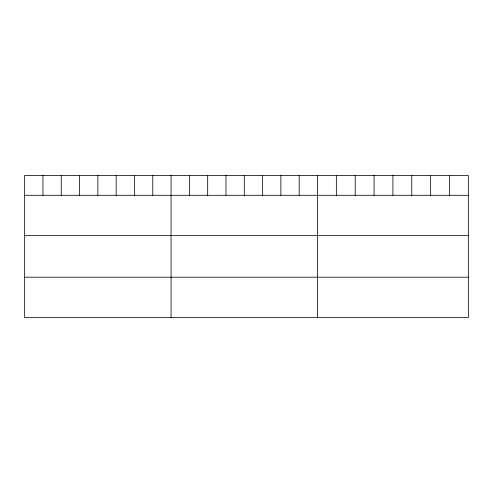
<?xml version="1.0" encoding="UTF-8"?>
<svg xmlns="http://www.w3.org/2000/svg" width="493" height="493" viewBox="0 0 493 493"><rect width="100%" height="100%" fill="white"/><g stroke="black" fill="none" stroke-linecap="round" stroke-linejoin="round"><path stroke-width="0.74" d="M468.35 195.302L468.35 317.541L24.65 317.541L24.65 175.459L468.35 175.459L468.35 195.302L24.65 195.302M24.65 235.642L468.35 235.642M24.65 277.202L468.35 277.202M449.493 175.459L449.493 195.302M430.635 175.459L430.635 195.302M411.778 175.459L411.778 195.302M392.921 175.459L392.921 195.302M374.064 175.459L374.064 195.302M355.206 175.459L355.206 195.302M336.349 175.459L336.349 195.302M317.492 175.459L317.492 317.541M299.189 175.459L299.189 195.302M280.887 175.459L280.887 195.302M262.584 175.459L262.584 195.302M244.281 175.459L244.281 195.302M225.979 175.459L225.979 195.302M207.676 175.459L207.676 195.302M189.374 175.459L189.374 195.302M171.071 175.459L171.071 317.541M152.768 175.459L152.768 195.302M134.466 175.459L134.466 195.302M116.163 175.459L116.163 195.302M97.861 175.459L97.861 195.302M79.558 175.459L79.558 195.302M61.255 175.459L61.255 195.302M42.953 175.459L42.953 195.302"/></g></svg>
